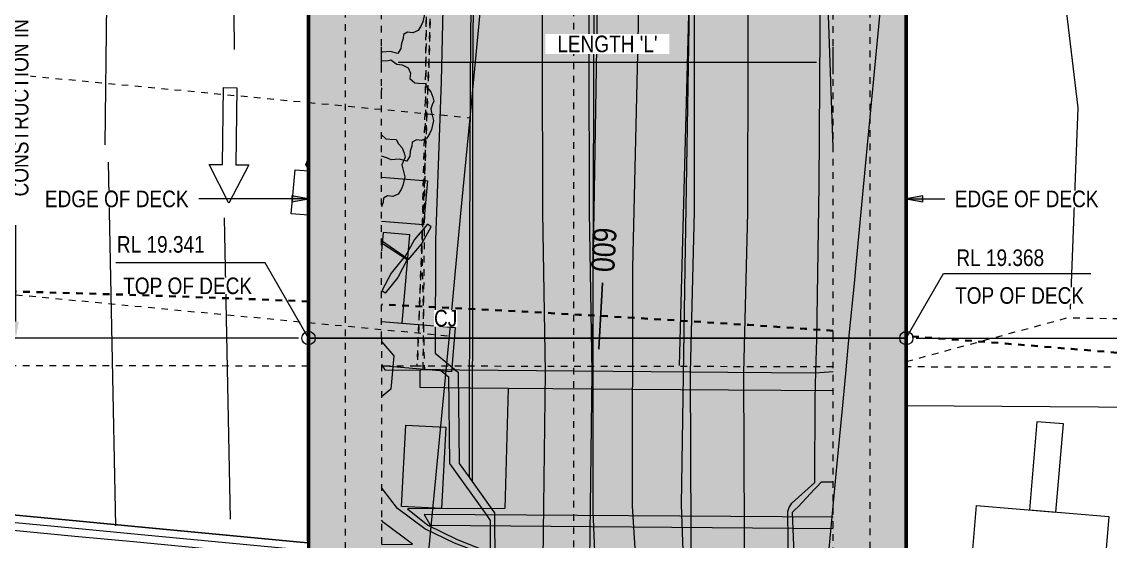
# Model space of a CAD drawing. Header units: metres. Extents: x 564 to 663, y 0 to 1694.
# Drawn here: x 576.04 to 592.43, y 1673.44 to 1681.26 of the extents above; entities that cross this region are included whole.
import ezdxf

# ---------------------------------------------------------------- set-up
doc = ezdxf.new("R2010")
doc.units = ezdxf.units.M
for name, pattern in [('ControlLine', [0.02, 0.0125, -0.0025, 0.0025, -0.0025]), ('Dot_Section Line', [0.02, 0, -0.02]), ('IMPORT-BDYS-Boundary _3_', [0.01, 0.009, -0.001]), ('IMPORT-FURN-Fence _3_', [0.005, 0.004167, -0.0008333]), ('IMPORT-LNMK-LaneLine3 _3__2_', [0.012, 0.003, -0.009]), ('JacobsDash', [0.0045, 0.003, -0.0015]), ('JacobsGridLine', [0.0145, 0.01, -0.001, 0.0025, -0.001])]:
    doc.linetypes.add(name, pattern=pattern)
doc.layers.get('Defpoints').update_dxf_attribs({"color": 41})
for name, color, linetype, lineweight in [('BRIDGE-ABUTMENT-CONC', 7, 'Continuous', 50), ('D-BDGE', 7, 'Continuous', 13), ('D-BDGE-FLOOR', 7, 'Continuous', 50), ('D-BDGE-LINE', 7, 'Continuous', 9), ('D-ENHA-ANNO-TEXT', 7, 'Continuous', 9), ('D-ENHA-GEN-LINE', 7, 'Continuous', 9), ('D-ENHA-GEN-LINE-GRIDS', 7, 'Continuous', 9), ('D-ENHA-TEXT', 7, 'Continuous', 9), ('D-ENHA-TEXT-DIMS', 7, 'Continuous', 9)]:
    doc.layers.add(name, color=color, linetype=linetype, lineweight=lineweight)
doc.styles.add('Arial Narrow', font='ARIALN.TTF', dxfattribs={"height": 0.35})
doc.styles.add('Arial Narrow_1', font='ARIALN.TTF', dxfattribs={"height": 0.25})
doc.dimstyles.new('Dimension_Standard_O__mm_', dxfattribs={"dimscale": 0.3048, "dimtxt": 0.255858, "dimasz": 0.82021, "dimexe": 0.787402, "dimexo": 0.492126, "dimgap": 0.492126, "dimtad": 1, "dimdec": 0, "dimlfac": 1000, "dimzin": 0, "dimdsep": 46, "dimtxsty": 'Arial Narrow_1', "dimsah": 1, "dimcen": 0.09, "dimaunit": 1, "dimadec": 4, "dimazin": 0, "dimtfac": 1, "dimtdec": 4, "dimtix": 1, "dimtmove": 0, "dimatfit": 3, "dimfxl": 1, "dimtvp": 1, "dimtfill": 1, "dimtolj": 1, "dimtzin": 0, "dimlwd": 18, "dimlwe": 18, "dimarcsym": 2})
doc.dimstyles.new('Dimension_Standard_O__mm__1', dxfattribs={"dimscale": 0.3048, "dimtxt": 0.255858, "dimasz": 0.82021, "dimexe": 0.787402, "dimexo": 0.492126, "dimgap": 0.492126, "dimtad": 1, "dimdec": 0, "dimlfac": 1000, "dimzin": 0, "dimdsep": 46, "dimtxsty": 'Arial Narrow_1', "dimsah": 1, "dimcen": 0.09, "dimaunit": 1, "dimadec": 4, "dimazin": 0, "dimtfac": 1, "dimtdec": 4, "dimtix": 1, "dimtmove": 2, "dimatfit": 3, "dimfxl": 1, "dimtvp": 1, "dimtfill": 1, "dimtolj": 1, "dimtzin": 0, "dimlwd": 18, "dimlwe": 18, "dimarcsym": 2})

# ---------------------------------------------------------------- blocks, each defined once
blk = doc.blocks.new('T2DPAA-T2D-PWA-RW-M2D-000002_ControlLinesMinor_rvt-1-PLAN')
at = {"layer": 'D-BDGE', "color": 150, "linetype": 'ControlLine', "lineweight": 35, "true_color": 0x0080ff}
for start, end in [(87.616, 89.90347), (85.99688, 87.3907), (84.13685, 85.77119)]:
    blk.add_arc((568.715, 1397.293), 280, start, end, dxfattribs=at)
at = {"layer": 'D-ENHA-GEN-LINE', "color": 150, "lineweight": 25, "true_color": 0x0080ff}
blk.add_line((584.79, 1677.332), (584.732, 1676.334), dxfattribs=at)
at = {"layer": 'D-ENHA-GEN-LINE', "color": 150, "lineweight": 18, "true_color": 0x0080ff, "insert": (585.002, 1678.153), "char_height": 0.35, "width": 0.81772, "attachment_point": 1, "rotation": 266.7147, "style": 'Arial Narrow'}
blk.add_mtext('600', dxfattribs=at)
blk = doc.blocks.new('T2DPAA-T2D-C3S-RW-M2D-100010_dwg-40802999-PLAN')
at = {"color": 8, "lineweight": 18, "true_color": 0x808080, "flags": 128}
for points in [[(254.648, -104.376), (254.613, -107.875), (254.598, -109.375), (254.58, -111.175), (254.548, -114.375), (254.547, -114.475)], [(260.547, -114.535), (260.566, -112.597), (260.575, -111.767), (260.58, -111.235), (260.586, -110.61), (260.594, -109.873), (260.597, -109.535), (260.613, -107.935), (260.634, -105.88), (260.638, -105.473), (260.647, -104.536), (260.648, -104.436)], [(241.511, -114.345), (242.612, -114.356), (243.496, -114.365), (245.112, -114.381), (247.611, -114.406), (249.224, -114.422), (250.111, -114.431), (252.611, -114.456), (252.734, -114.457)], [(241.511, -114.35), (242.612, -114.361), (243.496, -114.369), (245.111, -114.386), (247.611, -114.411), (249.224, -114.427), (250.111, -114.436), (252.611, -114.461), (252.734, -114.462)], [(243.496, -114.364), (247.611, -114.406), (252.611, -114.456), (252.734, -114.457)], [(241.521, -114.46), (242.61, -114.471), (243.495, -114.479), (245.11, -114.496), (247.61, -114.521), (249.223, -114.537), (250.11, -114.546), (252.61, -114.571), (252.744, -114.572)], [(241.531, -114.58), (242.609, -114.591), (243.494, -114.599), (245.109, -114.616), (247.609, -114.641), (249.222, -114.657), (250.109, -114.666), (252.609, -114.691), (252.754, -114.692)]]:
    blk.add_lwpolyline(points, dxfattribs=at)
at = {"color": 8, "linetype": 'IMPORT-LNMK-LaneLine3 _3__2_', "lineweight": 18, "true_color": 0x808080, "flags": 128}
for points in [[(240.95, -107.739), (242.678, -107.756), (243.544, -107.765), (243.546, -107.765), (243.549, -107.765), (243.562, -107.765), (247.677, -107.806), (252.173, -107.851)], [(252.175, -107.851), (252.677, -107.856), (254.613, -107.875)], [(241.23, -111.042), (242.645, -111.056), (243.511, -111.064), (243.513, -111.064), (243.516, -111.065), (243.529, -111.065), (247.644, -111.106), (252.454, -111.154)], [(252.456, -111.154), (252.644, -111.156), (254.58, -111.175)]]:
    blk.add_lwpolyline(points, dxfattribs=at)
blk = doc.blocks.new('T2DPAA-T2D-PWC-RW-M2D-100010_RoadDesign_rvt-1-PLAN')
at = {"color": 8, "lineweight": 18, "true_color": 0x808080, "rotation": 355.1442999999989}
blk.add_blockref('T2DPAA-T2D-C3S-RW-M2D-100010_dwg-40802999-PLAN', (338.221, 1808.858), dxfattribs=at)
blk = doc.blocks.new('T2DPAA-T2D-PWA-SU-M2D-000002_dwg-40815123-PLAN')
at = {"color": 9, "lineweight": 18, "true_color": 0xc0c0c0}
for p, q in [((29.61, 1569.778), (29.766, 1567.653)), ((32.912, 1566.858), (32.651, 1566.858)), ((31.65, 1566.713), (32.125, 1562.197)), ((40.712, 1565.138), (40.983, 1565.179)), ((35.131, 1562.361), (41.183, 1562.823))]:
    blk.add_line(p, q, dxfattribs=at)
at = {"color": 9, "lineweight": 18, "true_color": 0xc0c0c0, "flags": 128}
for points in [[(42.816, 1581.078), (43.073, 1578.12), (43.471, 1573.545), (44.318, 1569.451), (44.457, 1566.417)], [(30.565, 1580.038), (30.672, 1578.905), (30.976, 1575.686), (31.28, 1572.467), (31.584, 1569.248)], [(34.195, 1577.706), (34.305, 1576.209), (34.437, 1573.817), (34.584, 1571.426), (34.73, 1569.036), (34.849, 1566.643), (34.989, 1564.951), (35.299, 1564.731), (35.305, 1564.726), (35.356, 1564.691), (35.488, 1563.325), (35.654, 1563.129), (35.705, 1563.069), (36.006, 1562.714), (36.08, 1562.626), (36.293, 1560.331), (36.475, 1558.136), (36.709, 1555.697), (36.924, 1553.258), (37.098, 1550.816), (37.244, 1548.952), (37.394, 1547.088), (37.6, 1544.613), (37.698, 1543.338)], [(34.46, 1577.703), (34.595, 1576.226), (34.777, 1573.838), (34.982, 1571.451), (35.167, 1569.062), (35.36, 1566.674), (35.654, 1563.129)], [(34.476, 1577.703), (34.611, 1576.227), (34.793, 1573.839), (35.019, 1571.453), (35.2, 1569.064), (35.405, 1566.677), (35.705, 1563.069)], [(38.371, 1543.395), (38.161, 1545.457), (38.137, 1546.043), (37.971, 1547.911), (37.808, 1550.323), (37.589, 1552.733), (37.417, 1555.159), (37.277, 1557.564), (37.017, 1559.967), (36.841, 1562.395), (36.667, 1564.8), (36.424, 1567.204), (36.213, 1569.623), (36.016, 1572.039), (35.83, 1574.452), (35.626, 1576.863), (35.557, 1577.692)], [(39.071, 1543.454), (38.858, 1545.548), (38.671, 1547.962), (38.507, 1550.378), (38.288, 1552.789), (38.117, 1555.205), (37.976, 1557.623), (37.715, 1560.03), (37.541, 1562.445), (37.365, 1564.86), (37.122, 1567.27), (36.912, 1569.682), (36.715, 1572.095), (36.529, 1574.509), (36.325, 1576.921), (36.261, 1577.685)], [(37.374, 1564.909), (36.712, 1573.057), (36.351, 1577.684)], [(36.407, 1577.684), (36.473, 1576.824), (37, 1570.04), (37.252, 1566.359), (37.552, 1562.782), (37.969, 1559.493), (38.273, 1555.769), (38.523, 1552.495), (38.837, 1548.996), (38.999, 1546.364), (39.234, 1543.468)], [(36.98, 1577.678), (37.033, 1576.925), (37.617, 1570.129), (37.841, 1566.481), (38.136, 1562.903), (38.64, 1559.517), (38.862, 1555.739), (39.137, 1552.747), (39.47, 1549.042), (39.651, 1546.448), (39.884, 1543.523)], [(37.675, 1577.671), (37.723, 1577.044), (38.378, 1570.184), (38.623, 1566.544), (38.87, 1562.986), (39.289, 1559.563), (39.481, 1555.888), (39.694, 1552.674), (40.014, 1549.116), (40.24, 1546.437), (40.458, 1543.572)], [(38.671, 1565.074), (38.196, 1573.184), (37.812, 1577.67)], [(40.624, 1543.586), (40.449, 1545.683), (40.248, 1548.095), (40.037, 1550.507), (39.846, 1552.921), (39.635, 1555.333), (39.431, 1557.746), (39.273, 1560.162), (39.058, 1562.574), (38.843, 1564.985), (38.696, 1567.403), (38.495, 1569.816), (38.293, 1572.228), (38.13, 1574.644), (37.926, 1577.057), (37.865, 1577.669)], [(41.427, 1543.654), (41.265, 1545.739), (41.195, 1546.231), (41.048, 1548.164), (40.838, 1550.574), (40.646, 1552.988), (40.435, 1555.402), (40.232, 1557.806), (40.209, 1558.138), (40.189, 1558.563), (40.074, 1560.224), (39.859, 1562.645), (39.644, 1565.045), (39.497, 1567.46), (39.296, 1569.882), (39.094, 1572.289), (38.931, 1574.705), (38.726, 1577.13), (38.673, 1577.661)], [(40.566, 1562.144), (40.482, 1563.021), (40.495, 1563.083), (40.527, 1563.151), (40.846, 1563.492), (40.746, 1564.753), (40.723, 1565.153), (40.695, 1565.646), (40.535, 1567.952), (40.354, 1570.257), (40.154, 1572.56), (39.977, 1574.741), (39.819, 1576.673), (39.72, 1577.65)], [(40.697, 1568.541), (40.116, 1573.347), (39.729, 1577.65)], [(34.398, 1570.041), (34.379, 1569.905), (34.359, 1569.846), (34.32, 1569.769), (34.242, 1569.73), (34.164, 1569.73), (34.106, 1569.691), (34.106, 1569.632), (34.086, 1569.554), (34.086, 1569.476), (34.047, 1569.398), (33.93, 1569.418), (33.814, 1569.398), (33.8, 1569.403)], [(33.811, 1569.275), (33.888, 1569.275), (33.947, 1569.294)], [(33.947, 1569.294), (34.044, 1569.236), (34.122, 1569.236), (34.219, 1569.197), (34.258, 1569.119), (34.258, 1569.041), (34.336, 1568.982), (34.395, 1568.982), (34.492, 1568.982), (34.531, 1568.924), (34.589, 1568.866), (34.628, 1568.788), (34.648, 1568.729), (34.628, 1568.671), (34.609, 1568.612), (34.628, 1568.554), (34.667, 1568.437), (34.648, 1568.301), (34.628, 1568.242), (34.589, 1568.164), (34.511, 1568.125), (34.434, 1568.125), (34.375, 1568.086), (34.375, 1568.028), (34.356, 1567.95), (34.356, 1567.872), (34.317, 1567.794), (34.2, 1567.814), (34.083, 1567.794), (34.024, 1567.814), (33.947, 1567.833), (33.933, 1567.835)], [(33.851, 1568.797), (33.851, 1568.858), (33.846, 1568.858)], [(33.906, 1568.157), (33.976, 1568.104), (34.035, 1568.104), (34.132, 1568.104), (34.171, 1568.046), (34.23, 1567.987), (34.269, 1567.909), (34.288, 1567.851), (34.269, 1567.793), (34.249, 1567.734), (34.269, 1567.676), (34.308, 1567.559), (34.288, 1567.422), (34.269, 1567.364), (34.23, 1567.286), (34.152, 1567.247), (34.074, 1567.247), (34.015, 1567.208), (34.015, 1567.15), (33.997, 1567.077)], [(32.857, 1567.508), (32.847, 1567.559), (32.808, 1567.617), (32.827, 1567.676), (32.84, 1567.708)], [(29.84, 1567.398), (30.126, 1564.675), (30.411, 1561.951)], [(32.651, 1566.858), (32.651, 1567.524), (32.855, 1567.524)], [(33.959, 1567.524), (34.651, 1567.524), (34.651, 1566.858), (34.016, 1566.858)], [(34.466, 1566.321), (34.642, 1566.565), (34.764, 1566.841), (34.709, 1566.873), (34.533, 1566.628), (34.411, 1566.352), (34.466, 1566.321), (34.041, 1566.564)], [(34.143, 1565.358), (34.454, 1565.358), (34.454, 1566.691), (34.054, 1566.691), (34.054, 1566.415)], [(34.043, 1566.534), (34.447, 1566.317), (34.394, 1566.345), (34.225, 1566.095), (34.109, 1565.817)], [(34.447, 1566.317), (34.331, 1566.038), (34.163, 1565.788), (34.109, 1565.817)], [(42.122, 1564.764), (47.171, 1565.157), (50.874, 1565.494)], [(34.143, 1565.358), (35.254, 1565.358), (35.254, 1564.691), (34.2, 1564.691)], [(41.007, 1564.893), (39.433, 1564.765), (37.993, 1564.656), (36.8, 1564.565), (36.126, 1564.513), (35.557, 1564.47), (34.807, 1564.413), (34.786, 1564.673), (34.805, 1564.688), (39.404, 1565.039), (40.712, 1565.138)], [(34.169, 1565.054), (34.37, 1564.854), (34.37, 1564.354), (34.24, 1564.223)], [(34.199, 1564.708), (34.253, 1564.634), (34.786, 1564.673)], [(34.846, 1564.691), (35.01, 1564.704), (35.076, 1564.709), (35.216, 1564.609), (35.341, 1563.311), (35.959, 1562.593), (36.027, 1562.508), (36.2, 1560.323), (36.375, 1558.127), (36.576, 1555.688), (36.771, 1553.247), (36.945, 1550.805), (37.089, 1548.939), (37.247, 1547.075), (37.462, 1544.601), (37.573, 1543.327)], [(36.126, 1564.513), (36.23, 1562.705), (34.772, 1562.575)], [(41.124, 1563.519), (40.945, 1563.504), (40.89, 1563.434), (40.853, 1563.389), (40.628, 1563.107), (40.583, 1563.055), (40.546, 1563.012), (40.656, 1562.151), (40.82, 1560.338), (40.867, 1559.66), (41.009, 1558.108), (41.15, 1556.324), (41.278, 1554.538), (41.438, 1552.766), (41.584, 1550.993), (41.714, 1549.264), (41.845, 1547.536), (41.975, 1545.604), (42.086, 1543.71)], [(41.168, 1562.997), (35.029, 1562.512), (35.131, 1562.361)], [(41.235, 1562.217), (36.336, 1561.878), (35.928, 1562.004), (35.522, 1562.123), (35.058, 1562.298), (34.62, 1562.57), (34.367, 1562.85), (34.355, 1562.867)], [(34.772, 1562.575), (35.095, 1562.36), (35.543, 1562.182), (35.945, 1562.063), (36.304, 1562.002), (41.225, 1562.329)], [(34.428, 1562.01), (34.889, 1562.052), (34.427, 1562.34), (34.397, 1562.373)]]:
    blk.add_lwpolyline(points, dxfattribs=at)
at = {"color": 9, "linetype": 'IMPORT-FURN-Fence _3_', "lineweight": 18, "true_color": 0xc0c0c0, "flags": 128}
for points in [[(33.8, 1577.71), (33.843, 1577.206), (34.036, 1575.008), (34.192, 1572.911), (34.355, 1570.815), (34.515, 1568.718), (34.641, 1566.619), (34.846, 1564.691)], [(34.827, 1564.699), (34.353, 1571.026), (33.667, 1570.96)], [(42.066, 1565.424), (44.424, 1566.285), (50.781, 1566.728)]]:
    blk.add_lwpolyline(points, dxfattribs=at)
at = {"color": 9, "lineweight": 18, "true_color": 0xc0c0c0, "flags": 128}
for points in [[(31.672, 1568.68), (31.757, 1567.523), (31.953, 1567.537), (31.699, 1566.937), (31.354, 1567.493), (31.554, 1567.508), (31.472, 1568.665)], [(43.302, 1562.687), (43.302, 1563.354), (44.502, 1563.354), (44.502, 1564.687), (44.102, 1564.687), (44.102, 1563.354), (45.302, 1563.354), (45.302, 1562.687)], [(35.282, 1562.625), (34.68, 1562.605), (34.64, 1563.833), (35.242, 1563.852)]]:
    blk.add_lwpolyline(points, close=True, dxfattribs=at)
blk = doc.blocks.new('T2DPAA-T2D-PWA-SU-M2D-000001_dwg-40815111-PLAN')
at = {"color": 9, "linetype": 'IMPORT-BDYS-Boundary _3_', "lineweight": 18, "true_color": 0xc0c0c0}
for p, q in [((133.899, 1663.057), (120.272, 1661.921)), ((111.303, 1661.172), (100.167, 1660.241))]:
    blk.add_line(p, q, dxfattribs=at)
at = {"color": 9, "linetype": 'IMPORT-BDYS-Boundary _3_', "lineweight": 18, "true_color": 0xc0c0c0, "flags": 128}
for points in [[(112.238, 1674.286), (112.716, 1665.994), (112.933, 1661.309), (112.4, 1661.264)], [(119.176, 1661.83), (112.933, 1661.309), (112.716, 1665.994), (112.238, 1674.286)]]:
    blk.add_lwpolyline(points, dxfattribs=at)
blk = doc.blocks.new('T2DPAA-T2D-PWA-SU-M2D-000100_Survey_rvt-1-PLAN')
at = {"color": 9, "lineweight": 18, "true_color": 0xc0c0c0, "rotation": 355.1442999999989}
for name, p in [('T2DPAA-T2D-PWA-SU-M2D-000002_dwg-40815123-PLAN', (414.939, 119.901)), ('T2DPAA-T2D-PWA-SU-M2D-000001_dwg-40815111-PLAN', (328.846, 30.288))]:
    blk.add_blockref(name, p, dxfattribs=at)
blk = doc.blocks.new('DIMBLOCK1-PLAN')
at = {"layer": 'D-ENHA-TEXT-DIMS', "color": 0, "lineweight": 18, "transparency": 16777216}
for p, q in [((589.768, 1676.498), (593.114, 1676.498)), ((592.874, 1654.358), (592.874, 1676.248)), ((589.512, 1654.108), (593.114, 1654.108))]:
    blk.add_line(p, q, dxfattribs=at)
at = {"layer": 'D-ENHA-TEXT-DIMS', "color": 0, "transparency": 16777216}
for points in [[(592.832, 1676.248), (592.915, 1676.248), (592.874, 1676.498)], [(592.832, 1654.358), (592.915, 1654.358), (592.874, 1654.108)]]:
    blk.add_solid(points, dxfattribs=at)
at = {"layer": 'Defpoints', "color": 0, "transparency": 16777216}
for p in [(589.618, 1676.498), (592.874, 1676.498), (589.362, 1654.108)]:
    blk.add_point(p, dxfattribs=at)
at = {"layer": 'D-ENHA-TEXT-DIMS', "color": 0, "lineweight": 18, "transparency": 16777216, "char_height": 0.25, "width": 4.80525, "attachment_point": 5, "rotation": 90, "style": 'Arial Narrow_1', "bg_fill": 3, "box_fill_scale": 1.1, "bg_fill_color": 256, "bg_fill_true_color": 13158600, "bg_fill_transparency": 0}
for s, insert in [('\\A1;22390', (592.596, 1665.303)), ('\\A1;CONSTRUCTION IN STAGE B', (593.153, 1665.303))]:
    blk.add_mtext(s, dxfattribs=dict(at, insert=insert))
blk = doc.blocks.new('DIMBLOCK2-PLAN')
at = {"layer": 'D-ENHA-TEXT-DIMS', "color": 0, "lineweight": 18, "transparency": 16777216}
for p, q in [((591.688, 1689.012), (593.114, 1689.012)), ((592.874, 1688.762), (592.874, 1676.748)), ((589.512, 1676.498), (593.114, 1676.498))]:
    blk.add_line(p, q, dxfattribs=at)
at = {"layer": 'D-ENHA-TEXT-DIMS', "color": 0, "transparency": 16777216}
for points in [[(592.832, 1688.762), (592.915, 1688.762), (592.874, 1689.012)], [(592.832, 1676.748), (592.915, 1676.748), (592.874, 1676.498)]]:
    blk.add_solid(points, dxfattribs=at)
at = {"layer": 'Defpoints', "color": 0, "transparency": 16777216}
for p in [(591.538, 1689.012), (589.362, 1676.498), (592.874, 1676.498)]:
    blk.add_point(p, dxfattribs=at)
at = {"layer": 'D-ENHA-TEXT-DIMS', "color": 0, "lineweight": 18, "transparency": 16777216, "char_height": 0.25, "width": 4.80525, "attachment_point": 5, "rotation": 90, "style": 'Arial Narrow_1', "bg_fill": 3, "box_fill_scale": 1.1, "bg_fill_color": 256, "bg_fill_true_color": 13158600, "bg_fill_transparency": 0}
for s, insert in [('\\A1;12515\u200e', (592.575, 1682.755)), ('\\A1;CONSTRUCTION IN STAGE A', (593.153, 1682.755))]:
    blk.add_mtext(s, dxfattribs=dict(at, insert=insert))
blk = doc.blocks.new('DIMBLOCK3-PLAN')
at = {"layer": 'D-ENHA-TEXT-DIMS', "color": 0, "lineweight": 18, "transparency": 16777216}
for p, q in [((580.212, 1689.868), (575.717, 1689.868)), ((575.957, 1689.618), (575.957, 1682.769)), ((575.957, 1676.748), (575.957, 1678.488)), ((580.212, 1676.498), (575.717, 1676.498))]:
    blk.add_line(p, q, dxfattribs=at)
at = {"layer": 'D-ENHA-TEXT-DIMS', "color": 0, "transparency": 16777216}
for points in [[(575.916, 1689.618), (575.999, 1689.618), (575.957, 1689.868)], [(575.916, 1676.748), (575.999, 1676.748), (575.957, 1676.498)]]:
    blk.add_solid(points, dxfattribs=at)
at = {"layer": 'Defpoints', "color": 0, "transparency": 16777216}
for p in [(580.362, 1689.868), (575.957, 1676.498), (580.362, 1676.498)]:
    blk.add_point(p, dxfattribs=at)
at = {"layer": 'D-ENHA-TEXT-DIMS', "color": 0, "lineweight": 18, "transparency": 16777216, "insert": (575.818, 1680.628), "char_height": 0.25, "width": 4.80525, "attachment_point": 5, "rotation": 90, "line_spacing_factor": 0.974696, "style": 'Arial Narrow_1', "bg_fill": 3, "box_fill_scale": 1.1, "bg_fill_color": 256, "bg_fill_true_color": 13158600, "bg_fill_transparency": 0}
blk.add_mtext('\\A1;13370\u200e\\PCONSTRUCTION IN STAGE A', dxfattribs=at)
blk = doc.blocks.new('DIMBLOCK4-PLAN')
at = {"layer": 'D-ENHA-TEXT-DIMS', "color": 0, "lineweight": 18, "transparency": 16777216}
for p, q in [((581.462, 1680.515), (581.462, 1680.888)), ((588.262, 1680.474), (588.262, 1680.888)), ((588.012, 1680.648), (581.712, 1680.648))]:
    blk.add_line(p, q, dxfattribs=at)
at = {"layer": 'D-ENHA-TEXT-DIMS', "color": 0, "transparency": 16777216}
for points in [[(581.712, 1680.69), (581.712, 1680.607), (581.462, 1680.648)], [(588.012, 1680.69), (588.012, 1680.607), (588.262, 1680.648)]]:
    blk.add_solid(points, dxfattribs=at)
at = {"layer": 'Defpoints', "color": 0, "transparency": 16777216}
for p in [(581.462, 1680.648), (581.462, 1680.365), (588.262, 1680.324)]:
    blk.add_point(p, dxfattribs=at)
at = {"layer": 'D-ENHA-TEXT-DIMS', "color": 0, "lineweight": 18, "transparency": 16777216, "insert": (584.862, 1680.928), "char_height": 0.25, "width": 1.81781, "attachment_point": 5, "style": 'Arial Narrow_1', "bg_fill": 3, "box_fill_scale": 1.1, "bg_fill_color": 256, "bg_fill_true_color": 13158600, "bg_fill_transparency": 0}
blk.add_mtext("\\A1;LENGTH 'L'", dxfattribs=at)

msp = doc.modelspace()

# ---------------------------------------------------------------- hatches: boundary and pattern name
at = {"layer": 'D-BDGE-LINE', "true_color": 0xc0c0c0}
msp.add_hatch(color=9, dxfattribs=at).paths.add_polyline_path([(589.3614, 1654.1083), (589.362, 1654.1083), (589.3613, 1689.0124), (580.362, 1689.8677), (580.362, 1654.1083), (588.762, 1654.1083)])
at = {"layer": 'D-ENHA-TEXT'}
for points in [[(580.361, 1678.595), (580.111, 1678.6391), (580.111, 1678.5509)], [(589.362, 1678.595), (589.612, 1678.5509), (589.612, 1678.6391)]]:
    msp.add_hatch(color=256, dxfattribs=at).paths.add_polyline_path(points)

# ---------------------------------------------------------------- linework, layer by layer
at = {"layer": 'BRIDGE-ABUTMENT-CONC', "color": 252, "linetype": 'JacobsDash', "lineweight": 13, "true_color": 0x888888}
for p, q in [((581.462, 1676.5), (581.462, 1689.1545)), ((588.262, 1676.4987), (588.262, 1688.5083)), ((580.362, 1676.5), (580.962, 1676.5)), ((580.962, 1676.5), (581.462, 1676.5)), ((581.462, 1676.5), (581.462, 1666.0371)), ((589.362, 1676.4987), (588.262, 1676.4987)), ((588.262, 1676.4983), (588.762, 1676.4983)), ((588.262, 1666.0433), (588.262, 1676.4983)), ((588.762, 1676.4983), (589.362, 1676.4983))]:
    msp.add_line(p, q, dxfattribs=at)
at = {"layer": 'D-BDGE', "lineweight": 50}
for p, q in [((580.362, 1689.8677), (580.362, 1676.4829)), ((589.362, 1676.4983), (589.362, 1689.0124)), ((580.362, 1676.4829), (580.362, 1666.0371)), ((589.362, 1666.0383), (589.362, 1676.4983))]:
    msp.add_line(p, q, dxfattribs=at)
at = {"layer": 'D-BDGE', "linetype": 'JacobsDash', "lineweight": 25}
for p, q in [((589.362, 1676.4984), (580.362, 1676.4984)), ((580.362, 1676.4984), (589.362, 1676.4984)), ((580.362, 1676.4984), (589.362, 1676.4984))]:
    msp.add_line(p, q, dxfattribs=at)
at = {"layer": 'D-BDGE-FLOOR'}
for p, q in [((580.362, 1676.4984), (580.362, 1685.3725)), ((589.362, 1684.2153), (589.362, 1676.4984)), ((580.362, 1673.4391), (580.362, 1676.4984)), ((589.362, 1676.4984), (589.362, 1656.5758))]:
    msp.add_line(p, q, dxfattribs=at)
at = {"layer": 'D-ENHA-ANNO-TEXT', "color": 7, "linetype": 'Dot_Section Line', "true_color": 0xffffff}
msp.add_line((584.3525, 1690.8484), (584.3525, 1652.9731), dxfattribs=at)
at = {"layer": 'D-ENHA-ANNO-TEXT', "lineweight": 18}
for p, q in [((579.7071, 1677.6328), (577.4579, 1677.6328)), ((580.362, 1676.4984), (579.7071, 1677.6328)), ((589.9232, 1677.4705), (592.1386, 1677.4705))]:
    msp.add_line(p, q, dxfattribs=at)
msp.add_circle((580.362, 1676.4984), 0.1, dxfattribs=at)
at = {"layer": 'D-ENHA-GEN-LINE-GRIDS', "linetype": 'JacobsGridLine', "lineweight": 18}
for p, q in [((580.912, 1690.827), (580.912, 1652.7595)), ((588.812, 1690.8287), (588.812, 1652.7581))]:
    msp.add_line(p, q, dxfattribs=at)
at = {"layer": 'D-ENHA-TEXT'}
for p, q in [((578.7178, 1678.595), (578.7114, 1678.595)), ((580.361, 1678.595), (578.7178, 1678.595)), ((580.361, 1678.595), (580.111, 1678.6391)), ((580.111, 1678.6391), (580.111, 1678.5509)), ((580.111, 1678.5509), (580.361, 1678.595))]:
    msp.add_line(p, q, dxfattribs=at)

# ---------------------------------------------------------------- block references
at = {"color": 9, "lineweight": 5, "true_color": 0xc0c0c0}
msp.add_blockref('T2DPAA-T2D-PWA-SU-M2D-000100_Survey_rvt-1-PLAN', (0, 0), dxfattribs=at)
at = {"lineweight": 5}
for name in ['T2DPAA-T2D-PWC-RW-M2D-100010_RoadDesign_rvt-1-PLAN', 'T2DPAA-T2D-PWA-RW-M2D-000002_ControlLinesMinor_rvt-1-PLAN']:
    msp.add_blockref(name, (0, 0), dxfattribs=at)

# ---------------------------------------------------------------- next in the draw order: texts
at = {"layer": 'D-ENHA-ANNO-TEXT', "lineweight": 18, "char_height": 0.25, "attachment_point": 1, "style": 'Arial Narrow_1', "bg_fill": 3, "box_fill_scale": 1, "bg_fill_color": 256, "bg_fill_true_color": 13158600, "bg_fill_transparency": 0}
for s, insert in [('RL 19.341', (577.4762, 1678.0354)), ('RL 19.368', (590.1154, 1677.8344))]:
    msp.add_mtext(s, dxfattribs=dict(at, insert=insert))
at = {"layer": 'D-ENHA-TEXT', "char_height": 0.25, "attachment_point": 1, "style": 'Arial Narrow_1', "bg_fill": 3, "box_fill_scale": 1, "bg_fill_color": 256, "bg_fill_true_color": 13158600, "bg_fill_transparency": 0}
for s, insert in [('EDGE OF DECK', (576.3918, 1678.72)), ('TOP OF DECK', (577.5705, 1677.411)), ('TOP OF DECK', (590.0962, 1677.2654))]:
    msp.add_mtext(s, dxfattribs=dict(at, insert=insert))
at = {"layer": 'D-ENHA-TEXT', "insert": (582.2513, 1676.9233), "char_height": 0.25, "attachment_point": 1, "style": 'Arial Narrow_1', "bg_fill": 3, "box_fill_scale": 1, "bg_fill_color": 256, "bg_fill_transparency": 0}
msp.add_mtext('CJ', dxfattribs=at)

# ---------------------------------------------------------------- next in the draw order: dimensions: what is measured, and where the dimension line sits
at = {"layer": 'D-ENHA-TEXT-DIMS', "lineweight": 18}
for base, p1, p2, angle, text, override, picture, middle in [((581.462, 1680.6482), (588.262, 1680.3245), (581.462, 1680.3653), 359.99998, "LENGTH 'L'", {"dimpost": '<>', "dimfxl": 6.800123}, 'DIMBLOCK4-PLAN', (584.862, 1680.9275)), ((592.8735, 1676.4984), (589.362, 1654.1083), (589.6177, 1676.4984), 90, '<>\\XCONSTRUCTION IN STAGE B', {"dimpost": '<>', "dimfxl": 22.391597}, 'DIMBLOCK1-PLAN', (592.8735, 1665.3033))]:
    dim = msp.add_linear_dim(base=base, p1=p1, p2=p2, angle=angle, text=text, dimstyle='Dimension_Standard_O__mm_', override=override, dxfattribs=at)
    dim.commit()
    dim.dimension.update_dxf_attribs({"geometry": picture, "text_midpoint": middle})

# ---------------------------------------------------------------- next in the draw order: linework, layer by layer
at = {"layer": 'D-ENHA-ANNO-TEXT', "lineweight": 18}
msp.add_line((589.362, 1676.4984), (589.9232, 1677.4705), dxfattribs=at)
msp.add_circle((589.362, 1676.4984), 0.1, dxfattribs=at)

# ---------------------------------------------------------------- next in the draw order: dimensions: what is measured, and where the dimension line sits
at = {"layer": 'D-ENHA-TEXT-DIMS', "lineweight": 18}
dim = msp.add_linear_dim(base=(575.9574, 1676.4984), p1=(580.362, 1689.8677), p2=(580.362, 1676.4984), angle=89.99998, text='13370\u200e\\XCONSTRUCTION IN STAGE A', dimstyle='Dimension_Standard_O__mm__1', override={"dimpost": '<>', "dimfxl": 13.369314}, dxfattribs=at)
dim.commit()
dim.dimension.update_dxf_attribs({"geometry": 'DIMBLOCK3-PLAN', "text_midpoint": (575.8176, 1680.6283), "dimtype": 160, "text_rotation": 90})

# ---------------------------------------------------------------- next in the draw order: dimensions: what is measured, and where the dimension line sits
dim = msp.add_linear_dim(base=(592.8735, 1676.4984), p1=(591.5377, 1689.0124), p2=(589.362, 1676.4984), angle=89.99998, text='12515\u200e\\XCONSTRUCTION IN STAGE A', dimstyle='Dimension_Standard_O__mm_', override={"dimpost": '<>', "dimfxl": 12.701677}, dxfattribs=at)
dim.commit()
dim.dimension.update_dxf_attribs({"geometry": 'DIMBLOCK2-PLAN', "text_midpoint": (592.8735, 1682.7554)})

# ---------------------------------------------------------------- next in the draw order: linework, layer by layer
at = {"layer": 'D-ENHA-TEXT'}
for p, q in [((589.612, 1678.6391), (589.362, 1678.595)), ((589.362, 1678.595), (589.612, 1678.5509)), ((589.362, 1678.595), (589.9418, 1678.595)), ((589.612, 1678.5509), (589.612, 1678.6391))]:
    msp.add_line(p, q, dxfattribs=at)

# ---------------------------------------------------------------- next in the draw order: texts
at = {"layer": 'D-ENHA-TEXT', "insert": (590.0918, 1678.72), "char_height": 0.25, "attachment_point": 1, "style": 'Arial Narrow_1', "bg_fill": 3, "box_fill_scale": 1, "bg_fill_color": 256, "bg_fill_true_color": 13158600, "bg_fill_transparency": 0}
msp.add_mtext('EDGE OF DECK', dxfattribs=at)

doc.saveas('drawing.dxf')
